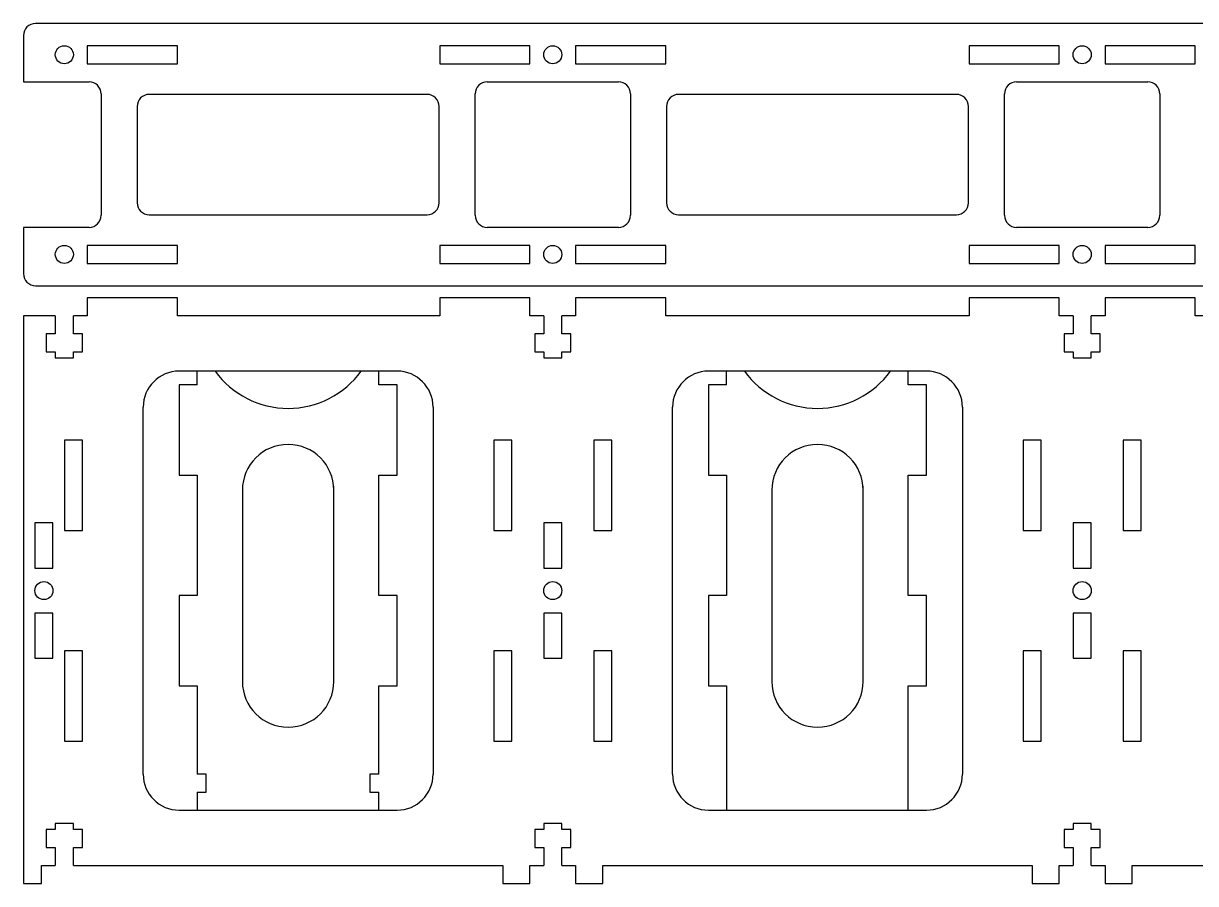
# Model space of a CAD drawing. Header units: millimetres. Extents: x 0 to 482, y 0 to 288.
# Drawn here: x 21 to 215.9, y 144.8 to 287.8 of the extents above; entities that cross this region are included whole.
import ezdxf

# ---------------------------------------------------------------- set-up
doc = ezdxf.new("R2010")
doc.units = ezdxf.units.MM
doc.layers.get('0').update_dxf_attribs({"color": 178, "true_color": 0x000000})
doc.layers.add('cutout', color=1, linetype='Continuous', true_color=0xff0000)
doc.layers.add('inner-cutout', color=5, linetype='Continuous', true_color=0x0000ff)

msp = doc.modelspace()

# ---------------------------------------------------------------- linework, layer by layer
for p, q in [((459, 287.8), (23, 287.8)), ((21, 285.8), (21, 278.1)), ((21, 278.1), (31.9, 278.1)), ((33.9, 276.1), (33.9, 255.9)), ((21, 253.9), (21, 246.2)), ((31.9, 253.9), (21, 253.9)), ((23, 244.2), (459, 244.2)), ((46.6, 242.2), (31.6, 242.2)), ((31.6, 242.2), (31.6, 239.2)), ((46.6, 239.2), (46.6, 242.2)), ((105.2, 242.2), (90.2, 242.2)), ((90.2, 242.2), (90.2, 239.2)), ((105.2, 239.2), (105.2, 242.2)), ((112.8, 242.2), (112.8, 239.2)), ((127.8, 242.2), (112.8, 242.2)), ((127.8, 239.2), (127.8, 242.2)), ((193.2, 242.2), (178.2, 242.2)), ((178.2, 242.2), (178.2, 239.2)), ((193.2, 239.2), (193.2, 242.2)), ((200.8, 242.2), (200.8, 239.2)), ((215.8, 242.2), (200.8, 242.2)), ((215.8, 239.2), (215.8, 242.2)), ((26.3, 239.2), (21, 239.2)), ((21, 239.2), (21, 147.8)), ((26.3, 239.2), (26.3, 236.2)), ((31.6, 239.2), (29.3, 239.2)), ((29.3, 236.2), (29.3, 239.2)), ((90.2, 239.2), (46.6, 239.2)), ((107.5, 239.2), (105.2, 239.2)), ((107.5, 239.2), (107.5, 236.2)), ((112.8, 239.2), (110.5, 239.2)), ((110.5, 236.2), (110.5, 239.2)), ((178.2, 239.2), (127.8, 239.2)), ((195.5, 239.2), (193.2, 239.2)), ((195.5, 239.2), (195.5, 236.2)), ((200.8, 239.2), (198.5, 239.2)), ((198.5, 236.2), (198.5, 239.2)), ((266.2, 239.2), (215.8, 239.2)), ((24.8, 236.2), (24.8, 233.2)), ((26.3, 236.2), (24.8, 236.2)), ((30.8, 236.2), (29.3, 236.2)), ((30.8, 233.2), (30.8, 236.2)), ((107.5, 236.2), (106, 236.2)), ((106, 236.2), (106, 233.2)), ((112, 236.2), (110.5, 236.2)), ((112, 233.2), (112, 236.2)), ((195.5, 236.2), (194, 236.2)), ((194, 236.2), (194, 233.2)), ((200, 236.2), (198.5, 236.2)), ((200, 233.2), (200, 236.2)), ((24.8, 233.2), (26.3, 233.2)), ((26.3, 233.2), (26.3, 232.2)), ((26.3, 232.2), (29.3, 232.2)), ((29.3, 232.2), (29.3, 233.2)), ((29.3, 233.2), (30.8, 233.2)), ((106, 233.2), (107.5, 233.2)), ((107.5, 233.2), (107.5, 232.2)), ((107.5, 232.2), (110.5, 232.2)), ((110.5, 233.2), (112, 233.2)), ((110.5, 232.2), (110.5, 233.2)), ((194, 233.2), (195.5, 233.2)), ((195.5, 233.2), (195.5, 232.2)), ((195.5, 232.2), (198.5, 232.2)), ((198.5, 233.2), (200, 233.2)), ((198.5, 232.2), (198.5, 233.2)), ((29.3, 154.8), (26.3, 154.8)), ((26.3, 154.8), (26.3, 153.8)), ((29.3, 153.8), (29.3, 154.8)), ((110.5, 154.8), (107.5, 154.8)), ((107.5, 154.8), (107.5, 153.8)), ((110.5, 153.8), (110.5, 154.8)), ((198.5, 154.8), (195.5, 154.8)), ((195.5, 154.8), (195.5, 153.8)), ((198.5, 153.8), (198.5, 154.8)), ((24.8, 153.8), (24.8, 150.8)), ((26.3, 153.8), (24.8, 153.8)), ((30.8, 153.8), (29.3, 153.8)), ((30.8, 150.8), (30.8, 153.8)), ((106, 153.8), (106, 150.8)), ((107.5, 153.8), (106, 153.8)), ((112, 153.8), (110.5, 153.8)), ((112, 150.8), (112, 153.8)), ((194, 153.8), (194, 150.8)), ((195.5, 153.8), (194, 153.8)), ((200, 153.8), (198.5, 153.8)), ((200, 150.8), (200, 153.8)), ((24.8, 150.8), (26.3, 150.8)), ((26.3, 150.8), (26.3, 147.8)), ((29.3, 147.8), (29.3, 150.8)), ((29.3, 150.8), (30.8, 150.8)), ((106, 150.8), (107.5, 150.8)), ((107.5, 150.8), (107.5, 147.8)), ((110.5, 150.8), (112, 150.8)), ((110.5, 147.8), (110.5, 150.8)), ((194, 150.8), (195.5, 150.8)), ((195.5, 150.8), (195.5, 147.8)), ((198.5, 150.8), (200, 150.8)), ((198.5, 147.8), (198.5, 150.8)), ((21, 147.8), (21, 144.8)), ((24, 144.8), (24, 147.8)), ((24, 147.8), (26.3, 147.8)), ((29.3, 147.8), (100.7, 147.8)), ((100.7, 147.8), (100.7, 144.8)), ((105.2, 144.8), (105.2, 147.8)), ((105.2, 147.8), (107.5, 147.8)), ((110.5, 147.8), (112.8, 147.8)), ((112.8, 147.8), (112.8, 144.8)), ((117.3, 144.8), (117.3, 147.8)), ((117.3, 147.8), (188.7, 147.8)), ((188.7, 147.8), (188.7, 144.8)), ((193.2, 144.8), (193.2, 147.8)), ((193.2, 147.8), (195.5, 147.8)), ((198.5, 147.8), (200.8, 147.8)), ((200.8, 147.8), (200.8, 144.8)), ((205.3, 144.8), (205.3, 147.8)), ((205.3, 147.8), (276.7, 147.8)), ((21, 144.8), (24, 144.8)), ((100.7, 144.8), (105.2, 144.8)), ((112.8, 144.8), (117.3, 144.8)), ((188.7, 144.8), (193.2, 144.8)), ((200.8, 144.8), (205.3, 144.8))]:
    msp.add_line(p, q)
for centre, start, end in [((23, 285.8), 90, 180), ((31.9, 276.1), 0, 90), ((31.9, 255.9), 270, 0), ((23, 246.2), 180, 270)]:
    msp.add_arc(centre, 2, start, end)
at = {"layer": 'cutout'}
for p, q in [((46.6, 284.1), (31.6, 284.1)), ((31.6, 284.1), (31.6, 281.1)), ((46.6, 281.1), (46.6, 284.1)), ((105.2, 284.1), (90.2, 284.1)), ((90.2, 284.1), (90.2, 281.1)), ((105.2, 281.1), (105.2, 284.1)), ((127.8, 284.1), (112.8, 284.1)), ((112.8, 284.1), (112.8, 281.1)), ((127.8, 281.1), (127.8, 284.1)), ((193.2, 284.1), (178.2, 284.1)), ((178.2, 284.1), (178.2, 281.1)), ((193.2, 281.1), (193.2, 284.1)), ((200.8, 284.1), (200.8, 281.1)), ((215.8, 284.1), (200.8, 284.1)), ((215.8, 281.1), (215.8, 284.1)), ((31.6, 281.1), (46.6, 281.1)), ((90.2, 281.1), (105.2, 281.1)), ((112.8, 281.1), (127.8, 281.1)), ((178.2, 281.1), (193.2, 281.1)), ((200.8, 281.1), (215.8, 281.1)), ((98.1, 278.1), (119.9, 278.1)), ((186.1, 278.1), (207.9, 278.1)), ((96.1, 255.9), (96.1, 276.1)), ((121.9, 276.1), (121.9, 255.9)), ((184.1, 255.9), (184.1, 276.1)), ((209.9, 276.1), (209.9, 255.9)), ((119.9, 253.9), (98.1, 253.9)), ((207.9, 253.9), (186.1, 253.9)), ((31.6, 250.9), (31.6, 247.9)), ((46.6, 250.9), (31.6, 250.9)), ((46.6, 247.9), (46.6, 250.9)), ((105.2, 250.9), (90.2, 250.9)), ((90.2, 250.9), (90.2, 247.9)), ((105.2, 247.9), (105.2, 250.9)), ((112.8, 250.9), (112.8, 247.9)), ((127.8, 250.9), (112.8, 250.9)), ((127.8, 247.9), (127.8, 250.9)), ((193.2, 250.9), (178.2, 250.9)), ((178.2, 250.9), (178.2, 247.9)), ((193.2, 247.9), (193.2, 250.9)), ((200.8, 250.9), (200.8, 247.9)), ((215.8, 250.9), (200.8, 250.9)), ((215.8, 247.9), (215.8, 250.9)), ((31.6, 247.9), (46.6, 247.9)), ((90.2, 247.9), (105.2, 247.9)), ((112.8, 247.9), (127.8, 247.9)), ((178.2, 247.9), (193.2, 247.9)), ((200.8, 247.9), (215.8, 247.9)), ((83.1, 230), (46.9, 230)), ((171.1, 230), (134.9, 230)), ((40.9, 163), (40.9, 224)), ((89.1, 224), (89.1, 163)), ((128.9, 163), (128.9, 224)), ((177.1, 224), (177.1, 163)), ((30.8, 218.5), (27.8, 218.5)), ((27.8, 218.5), (27.8, 203.5)), ((30.8, 203.5), (30.8, 218.5)), ((102.2, 218.5), (99.2, 218.5)), ((99.2, 218.5), (99.2, 203.5)), ((102.2, 203.5), (102.2, 218.5)), ((118.8, 218.5), (115.8, 218.5)), ((115.8, 218.5), (115.8, 203.5)), ((118.8, 203.5), (118.8, 218.5)), ((190.2, 218.5), (187.2, 218.5)), ((187.2, 218.5), (187.2, 203.5)), ((190.2, 203.5), (190.2, 218.5)), ((203.8, 218.5), (203.8, 203.5)), ((206.8, 218.5), (203.8, 218.5)), ((206.8, 203.5), (206.8, 218.5)), ((25.9, 204.75), (22.9, 204.75)), ((22.9, 204.75), (22.9, 197.25)), ((25.9, 197.25), (25.9, 204.75)), ((110.5, 204.75), (107.5, 204.75)), ((107.5, 204.75), (107.5, 197.25)), ((110.5, 197.25), (110.5, 204.75)), ((198.5, 204.75), (195.5, 204.75)), ((195.5, 204.75), (195.5, 197.25)), ((198.5, 197.25), (198.5, 204.75)), ((27.8, 203.5), (30.8, 203.5)), ((99.2, 203.5), (102.2, 203.5)), ((115.8, 203.5), (118.8, 203.5)), ((187.2, 203.5), (190.2, 203.5)), ((203.8, 203.5), (206.8, 203.5)), ((22.9, 197.25), (25.9, 197.25)), ((107.5, 197.25), (110.5, 197.25)), ((195.5, 197.25), (198.5, 197.25)), ((25.9, 189.75), (22.9, 189.75)), ((22.9, 189.75), (22.9, 182.25)), ((25.9, 182.25), (25.9, 189.75)), ((110.5, 189.75), (107.5, 189.75)), ((107.5, 189.75), (107.5, 182.25)), ((110.5, 182.25), (110.5, 189.75)), ((198.5, 189.75), (195.5, 189.75)), ((195.5, 189.75), (195.5, 182.25)), ((198.5, 182.25), (198.5, 189.75)), ((30.8, 183.5), (27.8, 183.5)), ((27.8, 183.5), (27.8, 168.5)), ((30.8, 168.5), (30.8, 183.5)), ((102.2, 183.5), (99.2, 183.5)), ((99.2, 183.5), (99.2, 168.5)), ((102.2, 168.5), (102.2, 183.5)), ((118.8, 183.5), (115.8, 183.5)), ((115.8, 183.5), (115.8, 168.5)), ((118.8, 168.5), (118.8, 183.5)), ((190.2, 183.5), (187.2, 183.5)), ((187.2, 183.5), (187.2, 168.5)), ((190.2, 168.5), (190.2, 183.5)), ((206.8, 183.5), (203.8, 183.5)), ((203.8, 183.5), (203.8, 168.5)), ((206.8, 168.5), (206.8, 183.5)), ((22.9, 182.25), (25.9, 182.25)), ((107.5, 182.25), (110.5, 182.25)), ((195.5, 182.25), (198.5, 182.25)), ((27.8, 168.5), (30.8, 168.5)), ((99.2, 168.5), (102.2, 168.5)), ((115.8, 168.5), (118.8, 168.5)), ((187.2, 168.5), (190.2, 168.5)), ((203.8, 168.5), (206.8, 168.5)), ((46.9, 157), (49.9, 157)), ((49.9, 157), (80.1, 157)), ((80.1, 157), (83.1, 157)), ((134.9, 157), (137.9, 157)), ((137.9, 157), (168.1, 157)), ((168.1, 157), (171.1, 157))]:
    msp.add_line(p, q, dxfattribs=at)
at = {"layer": 'cutout', "lineweight": -3}
for p, q in [((88.1, 276), (41.9, 276)), ((176.1, 276), (129.9, 276)), ((39.9, 274), (39.9, 258)), ((90.1, 258), (90.1, 274)), ((127.9, 274), (127.9, 258)), ((178.1, 258), (178.1, 274)), ((41.9, 256), (88.1, 256)), ((129.9, 256), (176.1, 256))]:
    msp.add_line(p, q, dxfattribs=at)
at = {"layer": 'cutout'}
for centre in [(27.8, 282.6), (109, 282.6), (197, 282.6), (27.8, 249.4), (109, 249.4), (197, 249.4), (24.4, 193.5), (109, 193.5), (197, 193.5)]:
    msp.add_circle(centre, 1.5, dxfattribs=at)
for centre, radius, start, end in [((98.1, 276.1), 2, 90, 180), ((119.9, 276.1), 2, 0, 90), ((186.1, 276.1), 2, 90, 180), ((207.9, 276.1), 2, 0, 90), ((98.1, 255.9), 2, 180, 270), ((119.9, 255.9), 2, 270, 0), ((186.1, 255.9), 2, 180, 270), ((207.9, 255.9), 2, 270, 0), ((46.9, 224), 6, 90, 180), ((83.1, 224), 6, 0, 90), ((134.9, 224), 6, 90, 180), ((171.1, 224), 6, 0, 90), ((46.9, 163), 6, 180, 270), ((83.1, 163), 6, 270, 0), ((134.9, 163), 6, 180, 270), ((171.1, 163), 6, 270, 0)]:
    msp.add_arc(centre, radius, start, end, dxfattribs=at)
at = {"layer": 'cutout', "lineweight": -3}
for centre, start, end in [((41.9, 274), 90, 180), ((88.1, 274), 0, 90), ((129.9, 274), 90, 180), ((176.1, 274), 0, 90), ((41.9, 258), 180, 270), ((88.1, 258), 270, 0), ((129.9, 258), 180, 270), ((176.1, 258), 270, 0)]:
    msp.add_arc(centre, 2, start, end, dxfattribs=at)
at = {"layer": 'inner-cutout'}
for p, q in [((49.9, 227.7), (49.9, 230)), ((80.1, 227.7), (80.1, 230)), ((137.9, 227.7), (137.9, 230)), ((168.1, 227.7), (168.1, 230)), ((49.9, 227.7), (46.9, 227.7)), ((46.9, 227.7), (46.9, 212.7)), ((83.1, 227.7), (80.1, 227.7)), ((83.1, 212.7), (83.1, 227.7)), ((137.9, 227.7), (134.9, 227.7)), ((134.9, 227.7), (134.9, 212.7)), ((171.1, 227.7), (168.1, 227.7)), ((171.1, 212.7), (171.1, 227.7)), ((46.9, 212.7), (49.9, 212.7)), ((49.9, 212.7), (49.9, 192.7)), ((80.1, 212.7), (83.1, 212.7)), ((80.1, 192.7), (80.1, 212.7)), ((134.9, 212.7), (137.9, 212.7)), ((137.9, 212.7), (137.9, 192.7)), ((168.1, 212.7), (171.1, 212.7)), ((168.1, 192.7), (168.1, 212.7)), ((72.6, 178.4), (72.6, 210.85)), ((160.6, 178.4), (160.6, 210.85)), ((57.4, 210.2), (57.4, 178.4)), ((145.4, 210.2), (145.4, 178.4)), ((49.9, 192.7), (46.9, 192.7)), ((46.9, 192.7), (46.9, 177.7)), ((83.1, 192.7), (80.1, 192.7)), ((83.1, 177.7), (83.1, 192.7)), ((137.9, 192.7), (134.9, 192.7)), ((134.9, 192.7), (134.9, 177.7)), ((171.1, 192.7), (168.1, 192.7)), ((171.1, 177.7), (171.1, 192.7)), ((46.9, 177.7), (49.9, 177.7)), ((49.9, 177.7), (49.9, 163)), ((80.1, 177.7), (83.1, 177.7)), ((80.1, 163), (80.1, 177.7)), ((134.9, 177.7), (137.9, 177.7)), ((137.9, 177.7), (137.9, 157)), ((168.1, 157), (168.1, 177.7)), ((168.1, 177.7), (171.1, 177.7)), ((51.4, 163), (49.9, 163)), ((51.4, 160), (51.4, 163)), ((80.1, 163), (78.6, 163)), ((78.6, 163), (78.6, 160)), ((49.9, 160), (51.4, 160)), ((49.9, 160), (49.9, 157)), ((78.6, 160), (80.1, 160)), ((80.1, 157), (80.1, 160))]:
    msp.add_line(p, q, dxfattribs=at)
for centre, radius, start, end in [((65, 238.8), 15, 215.9208, 324.0792), ((153, 238.8), 15, 215.9208, 324.0792), ((65, 210.2), 7.6, 0, 180), ((153, 210.2), 7.6, 0, 180), ((65, 178.4), 7.6, 180, 0), ((153, 178.4), 7.6, 180, 0)]:
    msp.add_arc(centre, radius, start, end, dxfattribs=at)

doc.saveas('drawing.dxf')
